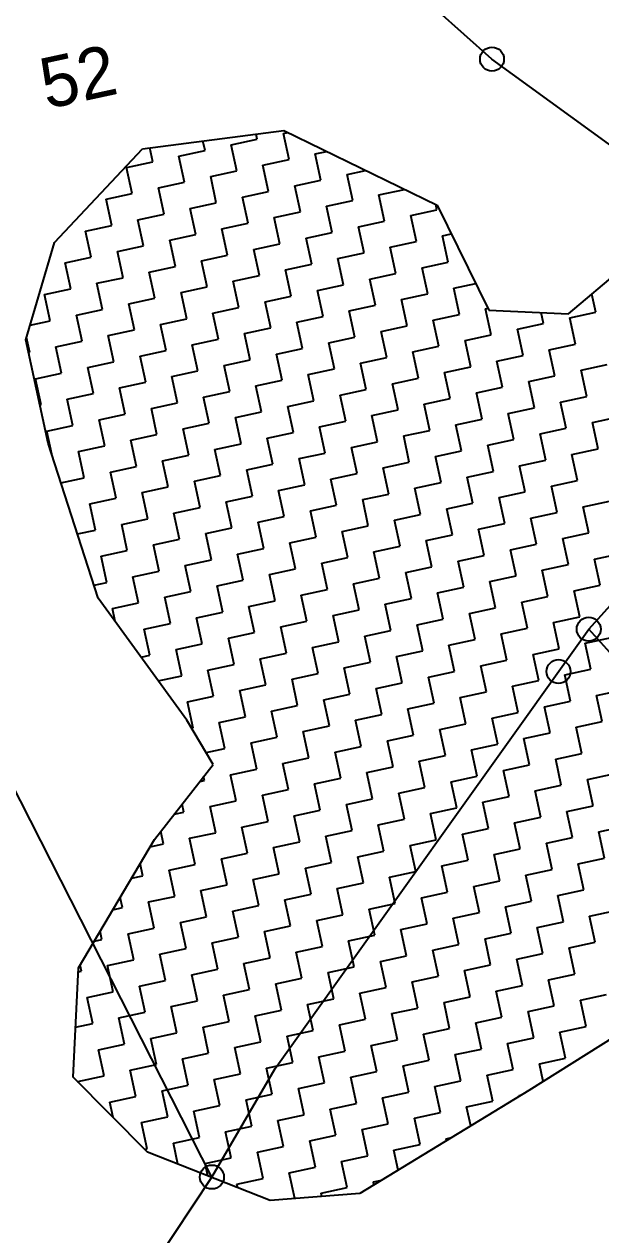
# Model space of a CAD drawing. Header units: metres. Extents: x 328584 to 331613, y 1804654 to 1807240.
# Drawn here: x 330667.8 to 330868.3, y 1806359.9 to 1806780.7 of the extents above; entities that cross this region are included whole.
import ezdxf

# ---------------------------------------------------------------- set-up
doc = ezdxf.new("R2010")
doc.units = ezdxf.units.M
for name, color, linetype in [('POLY_HATCH', 12, 'Continuous'), ('POLY_PARCEL', 6, 'Continuous'), ('TEXT_PARCEL', 7, 'Continuous')]:
    doc.layers.add(name, color=color, linetype=linetype)
doc.styles.add('TEXT_MAP', font='', dxfattribs={"height": 0.5})
doc.styles.get('TEXT_MAP').set_extended_font_data('Kruti Dev 050')

msp = doc.modelspace()

# ---------------------------------------------------------------- linework, layer by layer
for centre in [(330830.45, 1806768.52), (330864.08, 1806570.37), (330853.57, 1806555.66), (330733.08, 1806379.97)]:
    msp.add_circle(centre, 4.16)
at = {"layer": 'POLY_HATCH'}
for p, q in [((330708.88, 1806737.39), (330758.08, 1806743.71)), ((330758.08, 1806743.71), (330811.38, 1806717.72)), ((330678.36, 1806704.82), (330708.88, 1806737.39)), ((330811.38, 1806717.72), (330829.39, 1806681.22)), ((330668.36, 1806670.91), (330678.36, 1806704.82)), ((330857.1, 1806680), (330875.42, 1806695.5)), ((330829.39, 1806681.22), (330857.1, 1806680)), ((330676.11, 1806635.07), (330668.36, 1806670.91)), ((330693.56, 1806581.13), (330676.11, 1806635.07)), ((330724.4, 1806538.74), (330693.56, 1806581.13)), ((330733.5, 1806523.4), (330724.4, 1806538.74)), ((330713.13, 1806497.34), (330733.5, 1806523.4)), ((330686.68, 1806452.66), (330713.13, 1806497.34)), ((330684.77, 1806414.73), (330686.68, 1806452.66)), ((330899.22, 1806445.25), (330843.26, 1806410.06)), ((330710.65, 1806388.59), (330684.77, 1806414.73)), ((330843.26, 1806410.06), (330784.54, 1806374.27)), ((330753.29, 1806371.84), (330710.65, 1806388.59)), ((330784.54, 1806374.27), (330753.29, 1806371.84))]:
    msp.add_line(p, q, dxfattribs=at)
at = {"layer": 'POLY_HATCH', "linetype": 'Continuous'}
for p, q in [((330739.76, 1806738.77), (330748.85, 1806740.73)), ((330748.85, 1806740.73), (330748.48, 1806742.48)), ((330757.95, 1806742.7), (330759.47, 1806743.03)), ((330759.91, 1806733.61), (330757.95, 1806742.7)), ((330712.48, 1806732.87), (330711.43, 1806737.72)), ((330721.58, 1806734.83), (330730.67, 1806736.8)), ((330730.67, 1806736.8), (330729.96, 1806740.1)), ((330741.73, 1806729.68), (330739.76, 1806738.77)), ((330769.01, 1806735.58), (330772.99, 1806736.44)), ((330703.39, 1806730.9), (330712.48, 1806732.87)), ((330723.54, 1806725.74), (330721.58, 1806734.83)), ((330750.82, 1806731.64), (330759.91, 1806733.61)), ((330770.97, 1806726.48), (330769.01, 1806735.58)), ((330705.36, 1806721.81), (330703.39, 1806730.9)), ((330732.64, 1806727.71), (330741.73, 1806729.68)), ((330734.6, 1806718.62), (330732.64, 1806727.71)), ((330752.79, 1806722.55), (330750.82, 1806731.64)), ((330780.07, 1806728.45), (330786.51, 1806729.85)), ((330782.03, 1806719.36), (330780.07, 1806728.45)), ((330714.45, 1806723.77), (330723.54, 1806725.74)), ((330716.42, 1806714.68), (330714.45, 1806723.77)), ((330761.88, 1806724.52), (330770.97, 1806726.48)), ((330763.85, 1806715.42), (330761.88, 1806724.52)), ((330696.27, 1806719.84), (330705.36, 1806721.81)), ((330698.23, 1806710.75), (330696.27, 1806719.84)), ((330743.7, 1806720.58), (330752.79, 1806722.55)), ((330745.66, 1806711.49), (330743.7, 1806720.58)), ((330772.94, 1806717.39), (330782.03, 1806719.36)), ((330791.13, 1806721.33), (330800.04, 1806723.25)), ((330793.09, 1806712.23), (330791.13, 1806721.33)), ((330725.51, 1806716.65), (330734.6, 1806718.62)), ((330727.48, 1806707.56), (330725.51, 1806716.65)), ((330754.76, 1806713.46), (330763.85, 1806715.42)), ((330774.91, 1806708.3), (330772.94, 1806717.39)), ((330802.19, 1806714.2), (330811.28, 1806716.17)), ((330811.28, 1806716.17), (330810.89, 1806717.96)), ((330689.14, 1806708.78), (330698.23, 1806710.75)), ((330707.33, 1806712.71), (330716.42, 1806714.68)), ((330709.29, 1806703.62), (330707.33, 1806712.71)), ((330736.57, 1806709.52), (330745.66, 1806711.49)), ((330756.72, 1806704.36), (330754.76, 1806713.46)), ((330784, 1806710.27), (330793.09, 1806712.23)), ((330804.15, 1806705.11), (330802.19, 1806714.2)), ((330691.11, 1806699.69), (330689.14, 1806708.78)), ((330718.39, 1806705.59), (330727.48, 1806707.56)), ((330738.54, 1806700.43), (330736.57, 1806709.52)), ((330765.82, 1806706.33), (330774.91, 1806708.3)), ((330785.97, 1806701.17), (330784, 1806710.27)), ((330813.24, 1806707.07), (330816.3, 1806707.74)), ((330815.21, 1806697.98), (330813.24, 1806707.07)), ((330700.2, 1806701.66), (330709.29, 1806703.62)), ((330720.35, 1806696.5), (330718.39, 1806705.59)), ((330747.63, 1806702.4), (330756.72, 1806704.36)), ((330749.6, 1806693.31), (330747.63, 1806702.4)), ((330767.78, 1806697.24), (330765.82, 1806706.33)), ((330795.06, 1806703.14), (330804.15, 1806705.11)), ((330797.03, 1806694.05), (330795.06, 1806703.14)), ((330682.02, 1806697.72), (330691.11, 1806699.69)), ((330702.17, 1806692.56), (330700.2, 1806701.66)), ((330729.45, 1806698.46), (330738.54, 1806700.43)), ((330731.41, 1806689.37), (330729.45, 1806698.46)), ((330776.87, 1806699.21), (330785.97, 1806701.17)), ((330778.84, 1806690.11), (330776.87, 1806699.21)), ((330683.98, 1806688.63), (330682.02, 1806697.72)), ((330711.26, 1806694.53), (330720.35, 1806696.5)), ((330713.23, 1806685.44), (330711.26, 1806694.53)), ((330758.69, 1806695.27), (330767.78, 1806697.24)), ((330760.66, 1806686.18), (330758.69, 1806695.27)), ((330787.93, 1806692.08), (330797.03, 1806694.05)), ((330806.12, 1806696.01), (330815.21, 1806697.98)), ((330808.09, 1806686.92), (330806.12, 1806696.01)), ((330693.08, 1806690.6), (330702.17, 1806692.56)), ((330695.04, 1806681.5), (330693.08, 1806690.6)), ((330740.5, 1806691.34), (330749.6, 1806693.31)), ((330742.47, 1806682.25), (330740.5, 1806691.34)), ((330769.75, 1806688.15), (330778.84, 1806690.11)), ((330789.9, 1806682.99), (330787.93, 1806692.08)), ((330817.18, 1806688.89), (330824.79, 1806690.54)), ((330674.89, 1806686.66), (330683.98, 1806688.63)), ((330676.86, 1806677.57), (330674.89, 1806686.66)), ((330722.32, 1806687.4), (330731.41, 1806689.37)), ((330724.29, 1806678.31), (330722.32, 1806687.4)), ((330751.56, 1806684.21), (330760.66, 1806686.18)), ((330771.72, 1806679.05), (330769.75, 1806688.15)), ((330798.99, 1806684.96), (330808.09, 1806686.92)), ((330819.15, 1806679.8), (330817.18, 1806688.89)), ((330866.58, 1806680.54), (330865.21, 1806686.86)), ((330685.95, 1806679.54), (330695.04, 1806681.5)), ((330704.13, 1806683.47), (330713.23, 1806685.44)), ((330706.1, 1806674.38), (330704.13, 1806683.47)), ((330733.38, 1806680.28), (330742.47, 1806682.25)), ((330753.53, 1806675.12), (330751.56, 1806684.21)), ((330780.81, 1806681.02), (330789.9, 1806682.99)), ((330800.96, 1806675.86), (330798.99, 1806684.96)), ((330828.24, 1806681.76), (330829.03, 1806681.94)), ((330830.21, 1806672.67), (330828.24, 1806681.76)), ((330669.88, 1806676.06), (330676.86, 1806677.57)), ((330687.92, 1806670.44), (330685.95, 1806679.54)), ((330715.19, 1806676.34), (330724.29, 1806678.31)), ((330735.35, 1806671.19), (330733.38, 1806680.28)), ((330762.62, 1806677.09), (330771.72, 1806679.05)), ((330764.59, 1806667.99), (330762.62, 1806677.09)), ((330782.78, 1806671.93), (330780.81, 1806681.02)), ((330810.05, 1806677.83), (330819.15, 1806679.8)), ((330812.02, 1806668.74), (330810.05, 1806677.83)), ((330848.39, 1806676.61), (330847.57, 1806680.42)), ((330857.48, 1806678.57), (330866.58, 1806680.54)), ((330859.45, 1806669.48), (330857.48, 1806678.57)), ((330697.01, 1806672.41), (330706.1, 1806674.38)), ((330717.16, 1806667.25), (330715.19, 1806676.34)), ((330744.44, 1806673.15), (330753.53, 1806675.12)), ((330746.41, 1806664.06), (330744.44, 1806673.15)), ((330791.87, 1806673.9), (330800.96, 1806675.86)), ((330793.84, 1806664.8), (330791.87, 1806673.9)), ((330839.3, 1806674.64), (330848.39, 1806676.61)), ((330841.27, 1806665.55), (330839.3, 1806674.64)), ((330669.73, 1806666.51), (330668.6, 1806671.73)), ((330678.82, 1806668.48), (330687.92, 1806670.44)), ((330698.98, 1806663.32), (330697.01, 1806672.41)), ((330726.25, 1806669.22), (330735.35, 1806671.19)), ((330728.22, 1806660.13), (330726.25, 1806669.22)), ((330773.68, 1806669.96), (330782.78, 1806671.93)), ((330775.65, 1806660.87), (330773.68, 1806669.96)), ((330802.93, 1806666.77), (330812.02, 1806668.74)), ((330821.11, 1806670.7), (330830.21, 1806672.67)), ((330823.08, 1806661.61), (330821.11, 1806670.7)), ((330850.36, 1806667.51), (330859.45, 1806669.48)), ((330669.33, 1806666.42), (330669.73, 1806666.51)), ((330680.79, 1806659.38), (330678.82, 1806668.48)), ((330708.07, 1806665.28), (330717.16, 1806667.25)), ((330710.04, 1806656.19), (330708.07, 1806665.28)), ((330755.5, 1806666.03), (330764.59, 1806667.99)), ((330757.47, 1806656.94), (330755.5, 1806666.03)), ((330784.74, 1806662.84), (330793.84, 1806664.8)), ((330804.89, 1806657.68), (330802.93, 1806666.77)), ((330832.17, 1806663.58), (330841.27, 1806665.55)), ((330852.32, 1806658.42), (330850.36, 1806667.51)), ((330689.88, 1806661.35), (330698.98, 1806663.32)), ((330691.85, 1806652.26), (330689.88, 1806661.35)), ((330737.31, 1806662.09), (330746.41, 1806664.06)), ((330739.28, 1806653), (330737.31, 1806662.09)), ((330766.56, 1806658.9), (330775.65, 1806660.87)), ((330786.71, 1806653.74), (330784.74, 1806662.84)), ((330813.99, 1806659.64), (330823.08, 1806661.61)), ((330834.14, 1806654.49), (330832.17, 1806663.58)), ((330861.42, 1806660.39), (330870.51, 1806662.35)), ((330863.38, 1806651.29), (330861.42, 1806660.39)), ((330671.7, 1806657.42), (330680.79, 1806659.38)), ((330673.67, 1806648.32), (330671.7, 1806657.42)), ((330700.94, 1806654.23), (330710.04, 1806656.19)), ((330719.13, 1806658.16), (330728.22, 1806660.13)), ((330721.1, 1806649.07), (330719.13, 1806658.16)), ((330748.37, 1806654.97), (330757.47, 1806656.94)), ((330768.52, 1806649.81), (330766.56, 1806658.9)), ((330795.8, 1806655.71), (330804.89, 1806657.68)), ((330815.95, 1806650.55), (330813.99, 1806659.64)), ((330843.23, 1806656.45), (330852.32, 1806658.42)), ((330845.2, 1806647.36), (330843.23, 1806656.45)), ((330682.76, 1806650.29), (330691.85, 1806652.26)), ((330702.91, 1806645.13), (330700.94, 1806654.23)), ((330730.19, 1806651.03), (330739.28, 1806653)), ((330750.34, 1806645.88), (330748.37, 1806654.97)), ((330777.62, 1806651.78), (330786.71, 1806653.74)), ((330797.77, 1806646.62), (330795.8, 1806655.71)), ((330825.05, 1806652.52), (330834.14, 1806654.49)), ((330827.01, 1806643.43), (330825.05, 1806652.52)), ((330673.26, 1806648.24), (330673.67, 1806648.32)), ((330684.73, 1806641.2), (330682.76, 1806650.29)), ((330712, 1806647.1), (330721.1, 1806649.07)), ((330732.15, 1806641.94), (330730.19, 1806651.03)), ((330759.43, 1806647.84), (330768.52, 1806649.81)), ((330761.4, 1806638.75), (330759.43, 1806647.84)), ((330779.58, 1806642.68), (330777.62, 1806651.78)), ((330806.86, 1806648.59), (330815.95, 1806650.55)), ((330808.83, 1806639.49), (330806.86, 1806648.59)), ((330854.29, 1806649.33), (330863.38, 1806651.29)), ((330856.26, 1806640.24), (330854.29, 1806649.33)), ((330693.82, 1806643.17), (330702.91, 1806645.13)), ((330713.97, 1806638.01), (330712, 1806647.1)), ((330741.25, 1806643.91), (330750.34, 1806645.88)), ((330743.21, 1806634.82), (330741.25, 1806643.91)), ((330788.68, 1806644.65), (330797.77, 1806646.62)), ((330790.64, 1806635.56), (330788.68, 1806644.65)), ((330817.92, 1806641.46), (330827.01, 1806643.43)), ((330836.11, 1806645.39), (330845.2, 1806647.36)), ((330838.07, 1806636.3), (330836.11, 1806645.39)), ((330865.35, 1806642.2), (330874.44, 1806644.17)), ((330675.63, 1806639.23), (330684.73, 1806641.2)), ((330677.38, 1806631.16), (330675.63, 1806639.23)), ((330695.78, 1806634.07), (330693.82, 1806643.17)), ((330723.06, 1806639.97), (330732.15, 1806641.94)), ((330725.03, 1806630.88), (330723.06, 1806639.97)), ((330770.49, 1806640.72), (330779.58, 1806642.68)), ((330772.46, 1806631.62), (330770.49, 1806640.72)), ((330799.74, 1806637.53), (330808.83, 1806639.49)), ((330819.89, 1806632.37), (330817.92, 1806641.46)), ((330847.17, 1806638.27), (330856.26, 1806640.24)), ((330867.32, 1806633.11), (330865.35, 1806642.2)), ((330704.88, 1806636.04), (330713.97, 1806638.01)), ((330706.84, 1806626.95), (330704.88, 1806636.04)), ((330752.31, 1806636.78), (330761.4, 1806638.75)), ((330754.27, 1806627.69), (330752.31, 1806636.78)), ((330781.55, 1806633.59), (330790.64, 1806635.56)), ((330801.7, 1806628.43), (330799.74, 1806637.53)), ((330828.98, 1806634.33), (330838.07, 1806636.3)), ((330849.13, 1806629.18), (330847.17, 1806638.27)), ((330686.69, 1806632.11), (330695.78, 1806634.07)), ((330688.66, 1806623.01), (330686.69, 1806632.11)), ((330715.94, 1806628.91), (330725.03, 1806630.88)), ((330734.12, 1806632.85), (330743.21, 1806634.82)), ((330736.09, 1806623.76), (330734.12, 1806632.85)), ((330763.37, 1806629.66), (330772.46, 1806631.62)), ((330783.52, 1806624.5), (330781.55, 1806633.59)), ((330810.8, 1806630.4), (330819.89, 1806632.37)), ((330830.95, 1806625.24), (330828.98, 1806634.33)), ((330858.23, 1806631.14), (330867.32, 1806633.11)), ((330860.19, 1806622.05), (330858.23, 1806631.14)), ((330697.75, 1806624.98), (330706.84, 1806626.95)), ((330717.9, 1806619.82), (330715.94, 1806628.91)), ((330745.18, 1806625.72), (330754.27, 1806627.69)), ((330765.33, 1806620.56), (330763.37, 1806629.66)), ((330792.61, 1806626.47), (330801.7, 1806628.43)), ((330812.76, 1806621.31), (330810.8, 1806630.4)), ((330840.04, 1806627.21), (330849.13, 1806629.18)), ((330842.01, 1806618.12), (330840.04, 1806627.21)), ((330680.58, 1806621.27), (330688.66, 1806623.01)), ((330699.72, 1806615.89), (330697.75, 1806624.98)), ((330727, 1806621.79), (330736.09, 1806623.76)), ((330747.15, 1806616.63), (330745.18, 1806625.72)), ((330774.43, 1806622.53), (330783.52, 1806624.5)), ((330776.39, 1806613.44), (330774.43, 1806622.53)), ((330794.58, 1806617.37), (330792.61, 1806626.47)), ((330821.86, 1806623.27), (330830.95, 1806625.24)), ((330823.82, 1806614.18), (330821.86, 1806623.27)), ((330708.81, 1806617.86), (330717.9, 1806619.82)), ((330728.96, 1806612.7), (330727, 1806621.79)), ((330756.24, 1806618.6), (330765.33, 1806620.56)), ((330758.21, 1806609.51), (330756.24, 1806618.6)), ((330803.67, 1806619.34), (330812.76, 1806621.31)), ((330805.64, 1806610.25), (330803.67, 1806619.34)), ((330851.1, 1806620.08), (330860.19, 1806622.05)), ((330853.07, 1806610.99), (330851.1, 1806620.08)), ((330690.63, 1806613.92), (330699.72, 1806615.89)), ((330710.78, 1806608.76), (330708.81, 1806617.86)), ((330738.06, 1806614.66), (330747.15, 1806616.63)), ((330740.02, 1806605.57), (330738.06, 1806614.66)), ((330785.49, 1806615.41), (330794.58, 1806617.37)), ((330787.45, 1806606.31), (330785.49, 1806615.41)), ((330814.73, 1806612.22), (330823.82, 1806614.18)), ((330832.92, 1806616.15), (330842.01, 1806618.12)), ((330834.88, 1806607.06), (330832.92, 1806616.15)), ((330862.16, 1806612.96), (330871.25, 1806614.92)), ((330692.59, 1806604.83), (330690.63, 1806613.92)), ((330719.87, 1806610.73), (330728.96, 1806612.7)), ((330721.84, 1806601.64), (330719.87, 1806610.73)), ((330767.3, 1806611.47), (330776.39, 1806613.44)), ((330769.27, 1806602.38), (330767.3, 1806611.47)), ((330796.55, 1806608.28), (330805.64, 1806610.25)), ((330816.7, 1806603.12), (330814.73, 1806612.22)), ((330843.97, 1806609.02), (330853.07, 1806610.99)), ((330864.13, 1806603.87), (330862.16, 1806612.96)), ((330701.69, 1806606.8), (330710.78, 1806608.76)), ((330703.65, 1806597.7), (330701.69, 1806606.8)), ((330730.93, 1806603.6), (330740.02, 1806605.57)), ((330749.12, 1806607.54), (330758.21, 1806609.51)), ((330751.08, 1806598.45), (330749.12, 1806607.54)), ((330778.36, 1806604.35), (330787.45, 1806606.31)), ((330798.51, 1806599.19), (330796.55, 1806608.28)), ((330825.79, 1806605.09), (330834.88, 1806607.06)), ((330845.94, 1806599.93), (330843.97, 1806609.02)), ((330686.33, 1806603.47), (330692.59, 1806604.83)), ((330712.75, 1806599.67), (330721.84, 1806601.64)), ((330732.9, 1806594.51), (330730.93, 1806603.6)), ((330760.17, 1806600.41), (330769.27, 1806602.38)), ((330780.33, 1806595.25), (330778.36, 1806604.35)), ((330807.6, 1806601.16), (330816.7, 1806603.12)), ((330827.76, 1806596), (330825.79, 1806605.09)), ((330855.03, 1806601.9), (330864.13, 1806603.87)), ((330857, 1806592.81), (330855.03, 1806601.9)), ((330694.56, 1806595.74), (330703.65, 1806597.7)), ((330714.71, 1806590.58), (330712.75, 1806599.67)), ((330741.99, 1806596.48), (330751.08, 1806598.45)), ((330762.14, 1806591.32), (330760.17, 1806600.41)), ((330789.42, 1806597.22), (330798.51, 1806599.19)), ((330791.39, 1806588.13), (330789.42, 1806597.22)), ((330809.57, 1806592.06), (330807.6, 1806601.16)), ((330836.85, 1806597.96), (330845.94, 1806599.93)), ((330838.82, 1806588.87), (330836.85, 1806597.96)), ((330696.53, 1806586.64), (330694.56, 1806595.74)), ((330723.8, 1806592.54), (330732.9, 1806594.51)), ((330743.96, 1806587.39), (330741.99, 1806596.48)), ((330771.23, 1806593.29), (330780.33, 1806595.25)), ((330773.2, 1806584.19), (330771.23, 1806593.29)), ((330818.66, 1806594.03), (330827.76, 1806596)), ((330820.63, 1806584.94), (330818.66, 1806594.03)), ((330866.09, 1806594.77), (330875.19, 1806596.74)), ((330868.06, 1806585.68), (330866.09, 1806594.77)), ((330705.62, 1806588.61), (330714.71, 1806590.58)), ((330725.77, 1806583.45), (330723.8, 1806592.54)), ((330753.05, 1806589.35), (330762.14, 1806591.32)), ((330755.02, 1806580.26), (330753.05, 1806589.35)), ((330800.48, 1806590.1), (330809.57, 1806592.06)), ((330802.45, 1806581), (330800.48, 1806590.1)), ((330829.72, 1806586.9), (330838.82, 1806588.87)), ((330847.91, 1806590.84), (330857, 1806592.81)), ((330849.88, 1806581.75), (330847.91, 1806590.84)), ((330692.09, 1806585.68), (330696.53, 1806586.64)), ((330707.59, 1806579.52), (330705.62, 1806588.61)), ((330734.86, 1806585.42), (330743.96, 1806587.39)), ((330736.83, 1806576.33), (330734.86, 1806585.42)), ((330782.29, 1806586.16), (330791.39, 1806588.13)), ((330784.26, 1806577.07), (330782.29, 1806586.16)), ((330811.54, 1806582.97), (330820.63, 1806584.94)), ((330831.69, 1806577.81), (330829.72, 1806586.9)), ((330858.97, 1806583.71), (330868.06, 1806585.68)), ((330716.68, 1806581.49), (330725.77, 1806583.45)), ((330718.65, 1806572.39), (330716.68, 1806581.49)), ((330764.11, 1806582.23), (330773.2, 1806584.19)), ((330766.08, 1806573.14), (330764.11, 1806582.23)), ((330793.35, 1806579.04), (330802.45, 1806581)), ((330813.51, 1806573.88), (330811.54, 1806582.97)), ((330840.78, 1806579.78), (330849.88, 1806581.75)), ((330860.94, 1806574.62), (330858.97, 1806583.71)), ((330698.49, 1806577.55), (330707.59, 1806579.52)), ((330699.48, 1806573), (330698.49, 1806577.55)), ((330727.74, 1806574.36), (330736.83, 1806576.33)), ((330745.92, 1806578.29), (330755.02, 1806580.26)), ((330747.89, 1806569.2), (330745.92, 1806578.29)), ((330775.17, 1806575.1), (330784.26, 1806577.07)), ((330795.32, 1806569.94), (330793.35, 1806579.04)), ((330822.6, 1806575.84), (330831.69, 1806577.81)), ((330842.75, 1806570.69), (330840.78, 1806579.78)), ((330709.55, 1806570.43), (330718.65, 1806572.39)), ((330729.71, 1806565.27), (330727.74, 1806574.36)), ((330756.98, 1806571.17), (330766.08, 1806573.14)), ((330777.14, 1806566.01), (330775.17, 1806575.1)), ((330804.41, 1806571.91), (330813.51, 1806573.88)), ((330806.38, 1806562.82), (330804.41, 1806571.91)), ((330824.57, 1806566.75), (330822.6, 1806575.84)), ((330851.84, 1806572.65), (330860.94, 1806574.62)), ((330853.81, 1806563.56), (330851.84, 1806572.65)), ((330711.52, 1806561.33), (330709.55, 1806570.43)), ((330738.8, 1806567.23), (330747.89, 1806569.2)), ((330758.95, 1806562.08), (330756.98, 1806571.17)), ((330786.23, 1806567.98), (330795.32, 1806569.94)), ((330788.2, 1806558.88), (330786.23, 1806567.98)), ((330833.66, 1806568.72), (330842.75, 1806570.69)), ((330835.62, 1806559.63), (330833.66, 1806568.72)), ((330720.61, 1806563.3), (330729.71, 1806565.27)), ((330740.77, 1806558.14), (330738.8, 1806567.23)), ((330768.04, 1806564.04), (330777.14, 1806566.01)), ((330770.01, 1806554.95), (330768.04, 1806564.04)), ((330815.47, 1806564.79), (330824.57, 1806566.75)), ((330817.44, 1806555.69), (330815.47, 1806564.79)), ((330844.72, 1806561.59), (330853.81, 1806563.56)), ((330862.9, 1806565.53), (330871.99, 1806567.5)), ((330864.87, 1806556.44), (330862.9, 1806565.53)), ((330708.45, 1806560.67), (330711.52, 1806561.33)), ((330722.58, 1806554.21), (330720.61, 1806563.3)), ((330749.86, 1806560.11), (330758.95, 1806562.08)), ((330751.83, 1806551.02), (330749.86, 1806560.11)), ((330797.29, 1806560.85), (330806.38, 1806562.82)), ((330799.25, 1806551.76), (330797.29, 1806560.85)), ((330826.53, 1806557.66), (330835.62, 1806559.63)), ((330846.68, 1806552.5), (330844.72, 1806561.59)), ((330731.67, 1806556.17), (330740.77, 1806558.14)), ((330733.64, 1806547.08), (330731.67, 1806556.17)), ((330779.1, 1806556.92), (330788.2, 1806558.88)), ((330781.07, 1806547.82), (330779.1, 1806556.92)), ((330808.35, 1806553.73), (330817.44, 1806555.69)), ((330828.5, 1806548.57), (330826.53, 1806557.66)), ((330855.78, 1806554.47), (330864.87, 1806556.44)), ((330714.43, 1806552.44), (330722.58, 1806554.21)), ((330742.73, 1806549.05), (330751.83, 1806551.02)), ((330760.92, 1806552.98), (330770.01, 1806554.95)), ((330762.88, 1806543.89), (330760.92, 1806552.98)), ((330790.16, 1806549.79), (330799.25, 1806551.76)), ((330810.31, 1806544.63), (330808.35, 1806553.73)), ((330837.59, 1806550.53), (330846.68, 1806552.5)), ((330857.74, 1806545.38), (330855.78, 1806554.47)), ((330724.55, 1806545.12), (330733.64, 1806547.08)), ((330744.7, 1806539.96), (330742.73, 1806549.05)), ((330771.98, 1806545.86), (330781.07, 1806547.82)), ((330792.13, 1806540.7), (330790.16, 1806549.79)), ((330819.41, 1806546.6), (330828.5, 1806548.57)), ((330839.56, 1806541.44), (330837.59, 1806550.53)), ((330866.84, 1806547.34), (330875.93, 1806549.31)), ((330868.8, 1806538.25), (330866.84, 1806547.34)), ((330726.51, 1806536.02), (330724.55, 1806545.12)), ((330753.79, 1806541.92), (330762.88, 1806543.89)), ((330773.94, 1806536.77), (330771.98, 1806545.86)), ((330801.22, 1806542.67), (330810.31, 1806544.63)), ((330803.19, 1806533.57), (330801.22, 1806542.67)), ((330821.37, 1806537.51), (330819.41, 1806546.6)), ((330848.65, 1806543.41), (330857.74, 1806545.38)), ((330850.62, 1806534.32), (330848.65, 1806543.41)), ((330735.61, 1806537.99), (330744.7, 1806539.96)), ((330755.76, 1806532.83), (330753.79, 1806541.92)), ((330783.04, 1806538.73), (330792.13, 1806540.7)), ((330785, 1806529.64), (330783.04, 1806538.73)), ((330830.47, 1806539.47), (330839.56, 1806541.44)), ((330832.43, 1806530.38), (330830.47, 1806539.47)), ((330859.71, 1806536.28), (330868.8, 1806538.25)), ((330726.07, 1806535.93), (330726.51, 1806536.02)), ((330737.57, 1806528.9), (330735.61, 1806537.99)), ((330764.85, 1806534.8), (330773.94, 1806536.77)), ((330766.82, 1806525.71), (330764.85, 1806534.8)), ((330812.28, 1806535.54), (330821.37, 1806537.51)), ((330814.25, 1806526.45), (330812.28, 1806535.54)), ((330841.53, 1806532.35), (330850.62, 1806534.32)), ((330861.68, 1806527.19), (330859.71, 1806536.28)), ((330746.67, 1806530.86), (330755.76, 1806532.83)), ((330748.63, 1806521.77), (330746.67, 1806530.86)), ((330794.1, 1806531.61), (330803.19, 1806533.57)), ((330796.06, 1806522.51), (330794.1, 1806531.61)), ((330823.34, 1806528.42), (330832.43, 1806530.38)), ((330843.49, 1806523.26), (330841.53, 1806532.35)), ((330731.07, 1806527.49), (330737.57, 1806528.9)), ((330757.73, 1806523.74), (330766.82, 1806525.71)), ((330775.91, 1806527.67), (330785, 1806529.64)), ((330777.88, 1806518.58), (330775.91, 1806527.67)), ((330805.16, 1806524.48), (330814.25, 1806526.45)), ((330825.31, 1806519.32), (330823.34, 1806528.42)), ((330852.59, 1806525.22), (330861.68, 1806527.19)), ((330739.54, 1806519.8), (330748.63, 1806521.77)), ((330759.69, 1806514.65), (330757.73, 1806523.74)), ((330786.97, 1806520.55), (330796.06, 1806522.51)), ((330807.12, 1806515.39), (330805.16, 1806524.48)), ((330834.4, 1806521.29), (330843.49, 1806523.26)), ((330854.55, 1806516.13), (330852.59, 1806525.22)), ((330728.89, 1806517.5), (330730.45, 1806517.84)), ((330730.45, 1806517.84), (330730.17, 1806519.13)), ((330741.51, 1806510.71), (330739.54, 1806519.8)), ((330768.79, 1806516.61), (330777.88, 1806518.58)), ((330788.94, 1806511.45), (330786.97, 1806520.55)), ((330816.22, 1806517.36), (330825.31, 1806519.32)), ((330818.18, 1806508.26), (330816.22, 1806517.36)), ((330836.37, 1806512.2), (330834.4, 1806521.29)), ((330863.65, 1806518.1), (330872.74, 1806520.07)), ((330865.61, 1806509.01), (330863.65, 1806518.1)), ((330750.6, 1806512.68), (330759.69, 1806514.65)), ((330770.75, 1806507.52), (330768.79, 1806516.61)), ((330798.03, 1806513.42), (330807.12, 1806515.39)), ((330800, 1806504.33), (330798.03, 1806513.42)), ((330845.46, 1806514.16), (330854.55, 1806516.13)), ((330847.43, 1806505.07), (330845.46, 1806514.16)), ((330723.32, 1806506.78), (330722.71, 1806509.6)), ((330732.42, 1806508.75), (330741.51, 1806510.71)), ((330734.38, 1806499.65), (330732.42, 1806508.75)), ((330752.57, 1806503.59), (330750.6, 1806512.68)), ((330779.85, 1806509.49), (330788.94, 1806511.45)), ((330781.81, 1806500.4), (330779.85, 1806509.49)), ((330827.27, 1806510.23), (330836.37, 1806512.2)), ((330829.24, 1806501.14), (330827.27, 1806510.23)), ((330856.52, 1806507.04), (330865.61, 1806509.01)), ((330719.94, 1806506.05), (330723.32, 1806506.78)), ((330761.66, 1806505.55), (330770.75, 1806507.52)), ((330763.63, 1806496.46), (330761.66, 1806505.55)), ((330809.09, 1806506.3), (330818.18, 1806508.26)), ((330811.06, 1806497.2), (330809.09, 1806506.3)), ((330838.33, 1806503.1), (330847.43, 1806505.07)), ((330858.49, 1806497.95), (330856.52, 1806507.04)), ((330743.48, 1806501.62), (330752.57, 1806503.59)), ((330745.44, 1806492.53), (330743.48, 1806501.62)), ((330772.72, 1806498.43), (330781.81, 1806500.4)), ((330790.9, 1806502.36), (330800, 1806504.33)), ((330792.87, 1806493.27), (330790.9, 1806502.36)), ((330820.15, 1806499.17), (330829.24, 1806501.14)), ((330840.3, 1806494.01), (330838.33, 1806503.1)), ((330867.58, 1806499.91), (330876.67, 1806501.88)), ((330716.2, 1806495.72), (330715.26, 1806500.06)), ((330725.29, 1806497.69), (330734.38, 1806499.65)), ((330727.26, 1806488.59), (330725.29, 1806497.69)), ((330754.53, 1806494.49), (330763.63, 1806496.46)), ((330774.69, 1806489.34), (330772.72, 1806498.43)), ((330801.96, 1806495.24), (330811.06, 1806497.2)), ((330822.12, 1806490.08), (330820.15, 1806499.17)), ((330849.39, 1806495.98), (330858.49, 1806497.95)), ((330869.55, 1806490.82), (330867.58, 1806499.91)), ((330711.58, 1806494.72), (330716.2, 1806495.72)), ((330736.35, 1806490.56), (330745.44, 1806492.53)), ((330756.5, 1806485.4), (330754.53, 1806494.49)), ((330783.78, 1806491.3), (330792.87, 1806493.27)), ((330803.93, 1806486.14), (330801.96, 1806495.24)), ((330831.21, 1806492.05), (330840.3, 1806494.01)), ((330833.18, 1806482.95), (330831.21, 1806492.05)), ((330851.36, 1806486.89), (330849.39, 1806495.98)), ((330709.07, 1806484.66), (330708.15, 1806488.93)), ((330718.16, 1806486.63), (330727.26, 1806488.59)), ((330738.32, 1806481.47), (330736.35, 1806490.56)), ((330765.59, 1806487.37), (330774.69, 1806489.34)), ((330785.75, 1806482.21), (330783.78, 1806491.3)), ((330813.02, 1806488.11), (330822.12, 1806490.08)), ((330814.99, 1806479.02), (330813.02, 1806488.11)), ((330860.45, 1806488.85), (330869.55, 1806490.82)), ((330862.42, 1806479.76), (330860.45, 1806488.85)), ((330705.11, 1806483.8), (330709.07, 1806484.66)), ((330720.13, 1806477.53), (330718.16, 1806486.63)), ((330747.41, 1806483.43), (330756.5, 1806485.4)), ((330767.56, 1806478.28), (330765.59, 1806487.37)), ((330794.84, 1806484.18), (330803.93, 1806486.14)), ((330796.81, 1806475.08), (330794.84, 1806484.18)), ((330842.27, 1806484.92), (330851.36, 1806486.89)), ((330844.24, 1806475.83), (330842.27, 1806484.92)), ((330729.22, 1806479.5), (330738.32, 1806481.47)), ((330731.19, 1806470.41), (330729.22, 1806479.5)), ((330749.38, 1806474.34), (330747.41, 1806483.43)), ((330776.65, 1806480.24), (330785.75, 1806482.21)), ((330778.62, 1806471.15), (330776.65, 1806480.24)), ((330824.08, 1806480.99), (330833.18, 1806482.95)), ((330826.05, 1806471.89), (330824.08, 1806480.99)), ((330853.33, 1806477.79), (330862.42, 1806479.76)), ((330701.95, 1806473.6), (330701.18, 1806477.15)), ((330711.04, 1806475.57), (330720.13, 1806477.53)), ((330713.01, 1806466.47), (330711.04, 1806475.57)), ((330758.47, 1806476.31), (330767.56, 1806478.28)), ((330760.44, 1806467.22), (330758.47, 1806476.31)), ((330787.71, 1806473.12), (330796.81, 1806475.08)), ((330805.9, 1806477.05), (330814.99, 1806479.02)), ((330807.87, 1806467.96), (330805.9, 1806477.05)), ((330835.14, 1806473.86), (330844.24, 1806475.83)), ((330855.3, 1806468.7), (330853.33, 1806477.79)), ((330698.65, 1806472.89), (330701.95, 1806473.6)), ((330740.28, 1806472.37), (330749.38, 1806474.34)), ((330742.25, 1806463.28), (330740.28, 1806472.37)), ((330769.53, 1806469.18), (330778.62, 1806471.15)), ((330789.68, 1806464.03), (330787.71, 1806473.12)), ((330816.96, 1806469.93), (330826.05, 1806471.89)), ((330837.11, 1806464.77), (330835.14, 1806473.86)), ((330864.39, 1806470.67), (330873.48, 1806472.64)), ((330722.1, 1806468.44), (330731.19, 1806470.41)), ((330724.07, 1806459.35), (330722.1, 1806468.44)), ((330751.34, 1806465.25), (330760.44, 1806467.22)), ((330771.5, 1806460.09), (330769.53, 1806469.18)), ((330798.77, 1806465.99), (330807.87, 1806467.96)), ((330818.93, 1806460.83), (330816.96, 1806469.93)), ((330846.2, 1806466.73), (330855.3, 1806468.7)), ((330848.17, 1806457.64), (330846.2, 1806466.73)), ((330866.35, 1806461.58), (330864.39, 1806470.67)), ((330692.19, 1806461.97), (330694.82, 1806462.54)), ((330694.82, 1806462.54), (330694.21, 1806465.38)), ((330703.91, 1806464.51), (330713.01, 1806466.47)), ((330705.88, 1806455.41), (330703.91, 1806464.51)), ((330733.16, 1806461.32), (330742.25, 1806463.28)), ((330753.31, 1806456.16), (330751.34, 1806465.25)), ((330780.59, 1806462.06), (330789.68, 1806464.03)), ((330800.74, 1806456.9), (330798.77, 1806465.99)), ((330828.02, 1806462.8), (330837.11, 1806464.77)), ((330829.98, 1806453.71), (330828.02, 1806462.8)), ((330714.97, 1806457.38), (330724.07, 1806459.35)), ((330735.13, 1806452.22), (330733.16, 1806461.32)), ((330762.4, 1806458.12), (330771.5, 1806460.09)), ((330782.55, 1806452.97), (330780.59, 1806462.06)), ((330809.83, 1806458.87), (330818.93, 1806460.83)), ((330811.8, 1806449.77), (330809.83, 1806458.87)), ((330857.26, 1806459.61), (330866.35, 1806461.58)), ((330859.23, 1806450.52), (330857.26, 1806459.61)), ((330696.79, 1806453.45), (330705.88, 1806455.41)), ((330716.94, 1806448.29), (330714.97, 1806457.38)), ((330744.22, 1806454.19), (330753.31, 1806456.16)), ((330746.18, 1806445.1), (330744.22, 1806454.19)), ((330764.37, 1806449.03), (330762.4, 1806458.12)), ((330791.65, 1806454.93), (330800.74, 1806456.9)), ((330793.61, 1806445.84), (330791.65, 1806454.93)), ((330839.08, 1806455.68), (330848.17, 1806457.64)), ((330841.04, 1806446.58), (330839.08, 1806455.68)), ((330686.61, 1806451.24), (330687.7, 1806451.48)), ((330687.7, 1806451.48), (330687.24, 1806453.6)), ((330698.76, 1806444.35), (330696.79, 1806453.45)), ((330726.03, 1806450.26), (330735.13, 1806452.22)), ((330728, 1806441.16), (330726.03, 1806450.26)), ((330773.46, 1806451), (330782.55, 1806452.97)), ((330775.43, 1806441.91), (330773.46, 1806451)), ((330820.89, 1806451.74), (330829.98, 1806453.71)), ((330822.86, 1806442.65), (330820.89, 1806451.74)), ((330850.14, 1806448.55), (330859.23, 1806450.52)), ((330707.85, 1806446.32), (330716.94, 1806448.29)), ((330709.81, 1806437.23), (330707.85, 1806446.32)), ((330755.28, 1806447.06), (330764.37, 1806449.03)), ((330757.24, 1806437.97), (330755.28, 1806447.06)), ((330784.52, 1806443.87), (330793.61, 1806445.84)), ((330802.71, 1806447.81), (330811.8, 1806449.77)), ((330804.67, 1806438.71), (330802.71, 1806447.81)), ((330831.95, 1806444.62), (330841.04, 1806446.58)), ((330852.1, 1806439.46), (330850.14, 1806448.55)), ((330689.66, 1806442.39), (330698.76, 1806444.35)), ((330691.63, 1806433.3), (330689.66, 1806442.39)), ((330737.09, 1806443.13), (330746.18, 1806445.1)), ((330739.06, 1806434.04), (330737.09, 1806443.13)), ((330766.34, 1806439.94), (330775.43, 1806441.91)), ((330786.49, 1806434.78), (330784.52, 1806443.87)), ((330813.77, 1806440.68), (330822.86, 1806442.65)), ((330833.92, 1806435.52), (330831.95, 1806444.62)), ((330861.2, 1806441.42), (330870.29, 1806443.39)), ((330863.16, 1806432.33), (330861.2, 1806441.42)), ((330700.72, 1806435.26), (330709.81, 1806437.23)), ((330718.91, 1806439.2), (330728, 1806441.16)), ((330720.87, 1806430.1), (330718.91, 1806439.2)), ((330748.15, 1806436), (330757.24, 1806437.97)), ((330768.3, 1806430.85), (330766.34, 1806439.94)), ((330795.58, 1806436.75), (330804.67, 1806438.71)), ((330815.73, 1806431.59), (330813.77, 1806440.68)), ((330843.01, 1806437.49), (330852.1, 1806439.46)), ((330844.98, 1806428.4), (330843.01, 1806437.49)), ((330685.64, 1806432), (330691.63, 1806433.3)), ((330702.69, 1806426.17), (330700.72, 1806435.26)), ((330729.97, 1806432.07), (330739.06, 1806434.04)), ((330750.12, 1806426.91), (330748.15, 1806436)), ((330777.4, 1806432.81), (330786.49, 1806434.78)), ((330797.55, 1806427.65), (330795.58, 1806436.75)), ((330824.83, 1806433.56), (330833.92, 1806435.52)), ((330826.79, 1806424.46), (330824.83, 1806433.56)), ((330711.78, 1806428.14), (330720.87, 1806430.1)), ((330731.93, 1806422.98), (330729.97, 1806432.07)), ((330759.21, 1806428.88), (330768.3, 1806430.85)), ((330761.18, 1806419.79), (330759.21, 1806428.88)), ((330779.36, 1806423.72), (330777.4, 1806432.81)), ((330806.64, 1806429.62), (330815.73, 1806431.59)), ((330808.61, 1806420.53), (330806.64, 1806429.62)), ((330854.07, 1806430.36), (330863.16, 1806432.33)), ((330856.04, 1806421.27), (330854.07, 1806430.36)), ((330693.6, 1806424.2), (330702.69, 1806426.17)), ((330713.75, 1806419.04), (330711.78, 1806428.14)), ((330741.03, 1806424.95), (330750.12, 1806426.91)), ((330742.99, 1806415.85), (330741.03, 1806424.95)), ((330788.46, 1806425.69), (330797.55, 1806427.65)), ((330790.42, 1806416.6), (330788.46, 1806425.69)), ((330835.89, 1806426.43), (330844.98, 1806428.4)), ((330837.85, 1806417.34), (330835.89, 1806426.43)), ((330695.56, 1806415.11), (330693.6, 1806424.2)), ((330722.84, 1806421.01), (330731.93, 1806422.98)), ((330724.81, 1806411.92), (330722.84, 1806421.01)), ((330770.27, 1806421.75), (330779.36, 1806423.72)), ((330772.24, 1806412.66), (330770.27, 1806421.75)), ((330799.52, 1806418.56), (330808.61, 1806420.53)), ((330817.7, 1806422.5), (330826.79, 1806424.46)), ((330819.67, 1806413.4), (330817.7, 1806422.5)), ((330846.95, 1806419.31), (330856.04, 1806421.27)), ((330704.66, 1806417.08), (330713.75, 1806419.04)), ((330706.62, 1806407.98), (330704.66, 1806417.08)), ((330752.09, 1806417.82), (330761.18, 1806419.79)), ((330754.05, 1806408.73), (330752.09, 1806417.82)), ((330781.33, 1806414.63), (330790.42, 1806416.6)), ((330801.48, 1806409.47), (330799.52, 1806418.56)), ((330828.76, 1806415.37), (330837.85, 1806417.34)), ((330848.26, 1806413.21), (330846.95, 1806419.31)), ((330686.47, 1806413.14), (330695.56, 1806415.11)), ((330686.51, 1806412.98), (330686.47, 1806413.14)), ((330733.9, 1806413.89), (330742.99, 1806415.85)), ((330735.87, 1806404.79), (330733.9, 1806413.89)), ((330763.15, 1806410.69), (330772.24, 1806412.66)), ((330783.3, 1806405.54), (330781.33, 1806414.63)), ((330810.58, 1806411.44), (330819.67, 1806413.4)), ((330830.73, 1806406.28), (330828.76, 1806415.37)), ((330697.53, 1806406.02), (330706.62, 1806407.98)), ((330715.72, 1806409.95), (330724.81, 1806411.92)), ((330717.68, 1806400.86), (330715.72, 1806409.95)), ((330744.96, 1806406.76), (330754.05, 1806408.73)), ((330765.11, 1806401.6), (330763.15, 1806410.69)), ((330792.39, 1806407.5), (330801.48, 1806409.47)), ((330812.54, 1806402.34), (330810.58, 1806411.44)), ((330839.82, 1806408.25), (330840.54, 1806408.4)), ((330839.87, 1806408), (330839.82, 1806408.25)), ((330698.69, 1806400.68), (330697.53, 1806406.02)), ((330726.78, 1806402.83), (330735.87, 1806404.79)), ((330746.93, 1806397.67), (330744.96, 1806406.76)), ((330774.21, 1806403.57), (330783.3, 1806405.54)), ((330776.17, 1806394.48), (330774.21, 1806403.57)), ((330794.36, 1806398.41), (330792.39, 1806407.5)), ((330821.63, 1806404.31), (330830.73, 1806406.28)), ((330823.06, 1806397.75), (330821.63, 1806404.31)), ((330708.59, 1806398.89), (330717.68, 1806400.86)), ((330728.74, 1806393.73), (330726.78, 1806402.83)), ((330756.02, 1806399.63), (330765.11, 1806401.6)), ((330757.99, 1806390.54), (330756.02, 1806399.63)), ((330803.45, 1806400.38), (330812.54, 1806402.34)), ((330805.42, 1806391.28), (330803.45, 1806400.38)), ((330710.56, 1806389.8), (330708.59, 1806398.89)), ((330737.83, 1806395.7), (330746.93, 1806397.67)), ((330739.8, 1806386.61), (330737.83, 1806395.7)), ((330785.26, 1806396.44), (330794.36, 1806398.41)), ((330787.23, 1806387.35), (330785.26, 1806396.44)), ((330719.65, 1806391.77), (330728.74, 1806393.73)), ((330721.24, 1806384.43), (330719.65, 1806391.77)), ((330767.08, 1806392.51), (330776.17, 1806394.48)), ((330769.05, 1806383.42), (330767.08, 1806392.51)), ((330796.32, 1806389.32), (330805.42, 1806391.28)), ((330814.51, 1806393.25), (330816.33, 1806393.65)), ((330814.65, 1806392.62), (330814.51, 1806393.25)), ((330709.65, 1806389.6), (330710.56, 1806389.8)), ((330748.89, 1806388.58), (330757.99, 1806390.54)), ((330750.86, 1806379.48), (330748.89, 1806388.58)), ((330778.14, 1806385.38), (330787.23, 1806387.35)), ((330797.83, 1806382.37), (330796.32, 1806389.32)), ((330730.71, 1806384.64), (330739.8, 1806386.61)), ((330731.64, 1806380.34), (330730.71, 1806384.64)), ((330759.95, 1806381.45), (330769.05, 1806383.42)), ((330780.11, 1806376.29), (330778.14, 1806385.38)), ((330741.77, 1806377.52), (330750.86, 1806379.48)), ((330761.89, 1806372.51), (330759.95, 1806381.45)), ((330789.2, 1806378.26), (330792.12, 1806378.89)), ((330742.04, 1806376.26), (330741.77, 1806377.52)), ((330771.01, 1806374.32), (330780.11, 1806376.29)), ((330771.25, 1806373.24), (330771.01, 1806374.32)), ((330789.42, 1806377.24), (330789.2, 1806378.26))]:
    msp.add_line(p, q, dxfattribs=at)
at = {"layer": 'POLY_PARCEL'}
for p, q in [((330830.45, 1806768.52), (330811.17, 1806785.62)), ((330960.02, 1806674.39), (330830.45, 1806768.52)), ((330864.08, 1806570.37), (330914.35, 1806626.11)), ((330755.04, 1806417.7), (330864.08, 1806570.37)), ((330877.65, 1806555.31), (330864.08, 1806570.37)), ((330733.08, 1806379.97), (330663.08, 1806517.61)), ((330733.08, 1806379.97), (330755.04, 1806417.7)), ((330691.35, 1806317.14), (330733.08, 1806379.97))]:
    msp.add_line(p, q, dxfattribs=at)

# ---------------------------------------------------------------- texts
at = {"layer": 'TEXT_PARCEL', "style": 'TEXT_MAP'}
msp.add_text('52', height=17.58, rotation=12.207, dxfattribs=at).set_placement((330675.58, 1806751.11))

doc.saveas('drawing.dxf')
